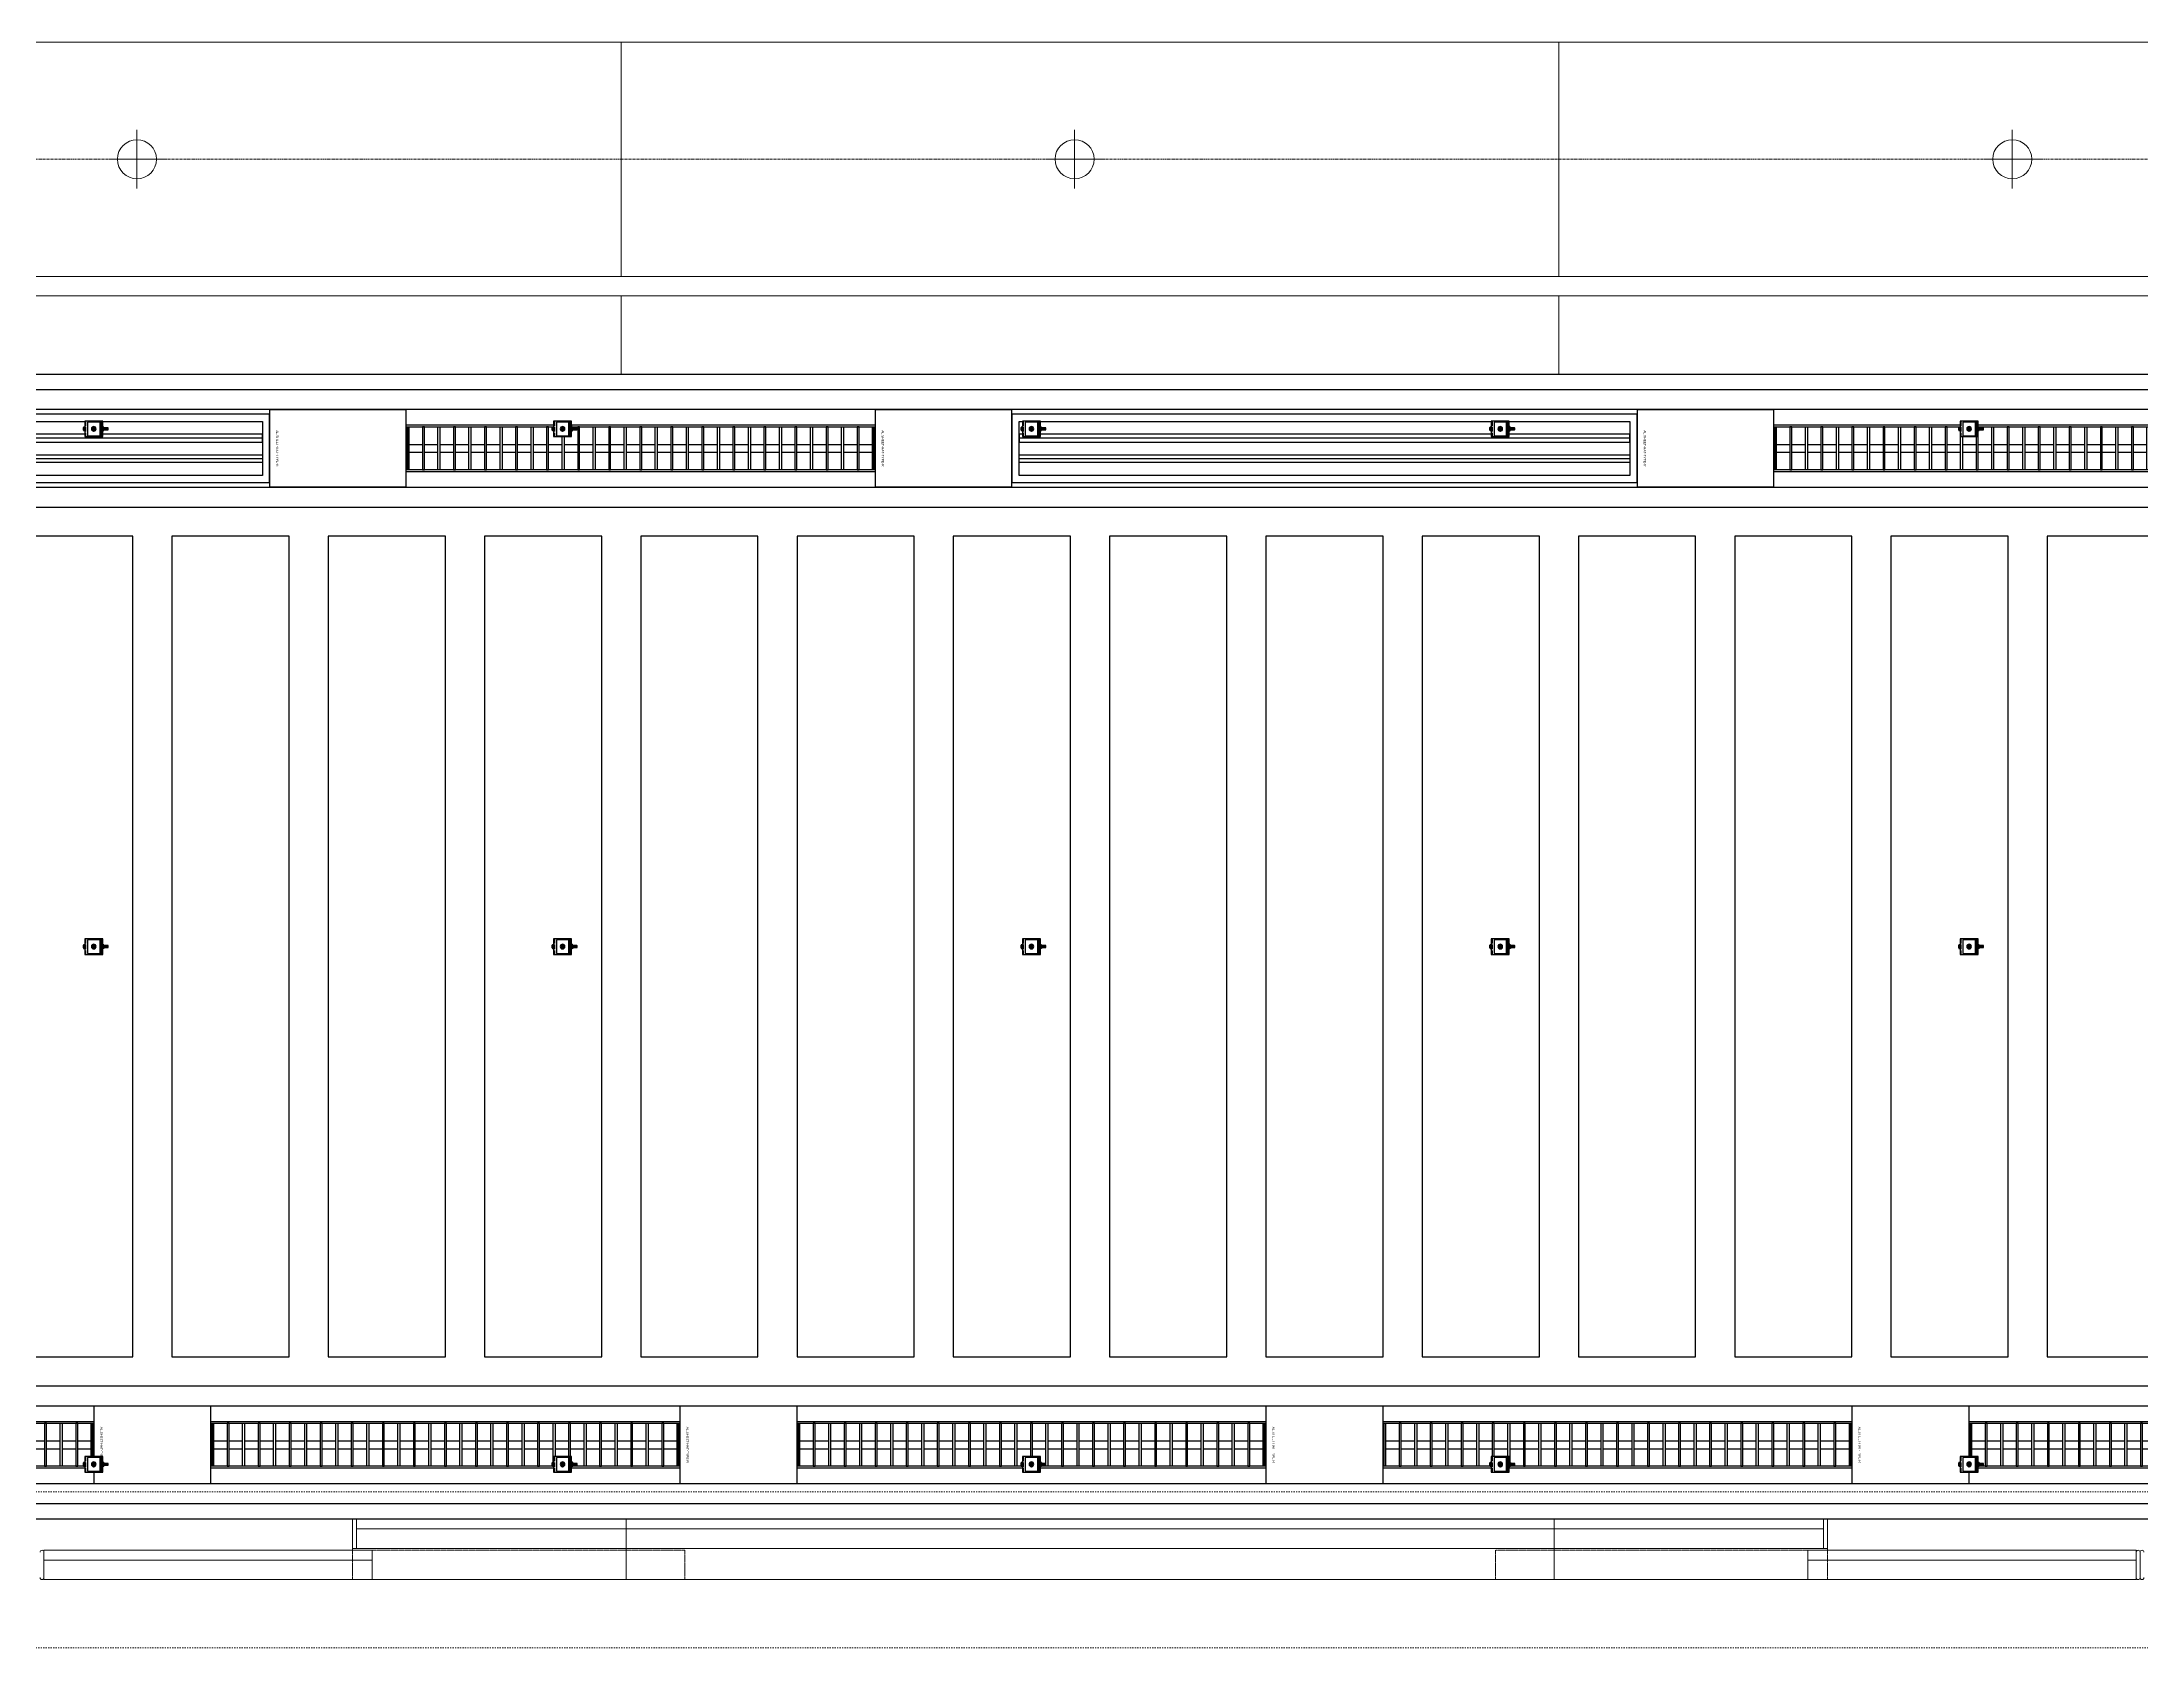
# Model space of a CAD drawing. Header units: millimetres. Extents: x -962357 to -591296, y -195428 to 59420.
# Drawn here: x -808863 to -803488, y -230 to 3880 of the extents above; entities that cross this region are included whole.
import ezdxf
from ezdxf.enums import TextEntityAlignment as Align

# ---------------------------------------------------------------- set-up
doc = ezdxf.new("R2010")
doc.units = ezdxf.units.MM
for name, pattern in [('ACAD_ISO02W100', [15, 12, -3]), ('DASH', [6.35, 3.175, -3.175]), ('DPA_Grid _ Level 100', [10, 5.5, -1.6, 1.3, -1.6]), ('DPA_Hidden 500', [1.4, 0.8, -0.6])]:
    doc.linetypes.add(name, pattern=pattern)
for name, color, linetype in [('000 - CSD_PL_001 - ASCESSORIES', 251, 'Continuous'), ('000 - H A T C H', 8, 'Continuous'), ('000 - WIPEOUT', 250, 'Continuous'), ('001 - ASCESSORIES', 251, 'Continuous'), ('008 - LIGHTING', 1, 'Continuous'), ('A04_TUBE SERIES', 2, 'Continuous'), ('A11_ALU.SOLID SHEET', 2, 'Continuous')]:
    doc.layers.add(name, color=color, linetype=linetype)
for name, color, linetype, lineweight in [('A-DETL-GENF', 2, 'Continuous', 9), ('A-GENM', 1, 'Continuous', 9), ('A-GENM-HDLN', 2, 'DPA_Hidden 500', 9), ('A-GLAZ-CURT', 2, 'Continuous', 9), ('E-LITE-EQPM', 2, 'Continuous', 9), ('Q-SPCQ', 2, 'Continuous', 9), ('Q-SPCQ-HDLN', 2, 'DASH', 9), ('S-GRID', 251, 'Continuous', 9)]:
    doc.layers.add(name, color=color, linetype=linetype, lineweight=lineweight)
doc.layers.get('000 - CSD_PL_001 - ASCESSORIES').off()

# ---------------------------------------------------------------- blocks, each defined once
blk = doc.blocks.new('System Panel - DPA-AR_Metal Ceiling Rectangular Panel-13139259-4180-01 LOWER PLATFORM LEVEL - REFLECTED CEILING PLAN')
at = {"layer": 'A-GLAZ-CURT'}
for p, q in [((-741107.4, 4129), (-743507.4, 4129)), ((-743507.4, 4129), (-743507.4, 3929)), ((-743507.4, 3929), (-743507.4, 4129)), ((-743507.4, 4129), (-741107.4, 4129)), ((-741107.4, 3929), (-741107.4, 4129)), ((-741107.4, 4129), (-741107.4, 3929)), ((-743507.4, 3929), (-741107.4, 3929)), ((-741107.4, 3929), (-743507.4, 3929))]:
    blk.add_line(p, q, dxfattribs=at)
blk = doc.blocks.new('System Panel - DPA-AR_Metal Ceiling Rectangular Panel-V28-4180-01 LOWER PLATFORM LEVEL - REFLECTED CEILING PLAN')
at = {"layer": 'A-GLAZ-CURT'}
for p, q in [((-825657.4, 3229), (-827782.3, 3229)), ((-827782.3, 3229), (-827782.3, 3029)), ((-827782.3, 3029), (-827782.3, 3229)), ((-827782.3, 3229), (-825657.4, 3229)), ((-827782.3, 3029), (-825657.3, 3029)), ((-825657.3, 3029), (-827782.3, 3029))]:
    blk.add_line(p, q, dxfattribs=at)
blk = doc.blocks.new('System Panel - DPA-AR_Metal Ceiling Rectangular Panel-13139299-4180-01 LOWER PLATFORM LEVEL - REFLECTED CEILING PLAN')
at = {"layer": 'A-GLAZ-CURT'}
for p, q in [((-818782.4, 3879), (-821182.4, 3879)), ((-821182.4, 3879), (-821182.4, 3279)), ((-821182.4, 3279), (-821182.4, 3879)), ((-821182.4, 3879), (-818782.4, 3879)), ((-818782.4, 3279), (-818782.4, 3879)), ((-818782.4, 3879), (-818782.4, 3279)), ((-821182.4, 3279), (-818782.4, 3279)), ((-818782.4, 3279), (-821182.4, 3279))]:
    blk.add_line(p, q, dxfattribs=at)
blk = doc.blocks.new('System Panel - DPA-AR_Metal Ceiling Rectangular Panel-V29-4180-01 LOWER PLATFORM LEVEL - REFLECTED CEILING PLAN')
at = {"layer": 'A-GLAZ-CURT'}
for p, q in [((-825657.4, 3879), (-827782.3, 3879)), ((-827782.3, 3879), (-827782.3, 3279)), ((-827782.3, 3279), (-827782.3, 3879)), ((-827782.3, 3879), (-825657.4, 3879)), ((-827782.3, 3279), (-825657.4, 3279)), ((-825657.4, 3279), (-827782.3, 3279))]:
    blk.add_line(p, q, dxfattribs=at)
blk = doc.blocks.new('*U403')
at = {"layer": 'A-GLAZ-CURT'}
for name, p in [('System Panel - DPA-AR_Metal Ceiling Rectangular Panel-13139299-4180-01 LOWER PLATFORM LEVEL - REFLECTED CEILING PLAN', (756082.4, -3579)), ('System Panel - DPA-AR_Metal Ceiling Rectangular Panel-13139299-4180-01 LOWER PLATFORM LEVEL - REFLECTED CEILING PLAN', (758482.4, -3579)), ('System Panel - DPA-AR_Metal Ceiling Rectangular Panel-V29-4180-01 LOWER PLATFORM LEVEL - REFLECTED CEILING PLAN', (767482.4, -3579)), ('System Panel - DPA-AR_Metal Ceiling Rectangular Panel-13139259-4180-01 LOWER PLATFORM LEVEL - REFLECTED CEILING PLAN', (678407.4, -4479)), ('System Panel - DPA-AR_Metal Ceiling Rectangular Panel-13139259-4180-01 LOWER PLATFORM LEVEL - REFLECTED CEILING PLAN', (680807.4, -4479)), ('System Panel - DPA-AR_Metal Ceiling Rectangular Panel-V28-4180-01 LOWER PLATFORM LEVEL - REFLECTED CEILING PLAN', (767482.4, -3579))]:
    blk.add_blockref(name, p, dxfattribs=at)
blk = doc.blocks.new('*U374')
at = {"layer": '001 - ASCESSORIES', "color": 0, "linetype": 'ByBlock'}
blk.add_lwpolyline([(800, 87.5), (-800, 87.5), (-800, -87.5), (800, -87.5)], close=True, dxfattribs=at)
at = {"layer": '001 - ASCESSORIES', "linetype": 'ByBlock'}
for points in [[(-781.5, 69), (781.5, 69), (781.5, -69), (-781.5, -69)], [(781.5, 36.3), (-781.5, 36.3), (-781.5, 16.3), (781.5, 16.3)], [(-781.5, -16.3), (781.5, -16.3), (781.5, -36.3), (-781.5, -36.3)]]:
    blk.add_lwpolyline(points, close=True, dxfattribs=at)
for points in [[(781.5, 26.3), (-781.5, 26.3)], [(-781.5, -26.3), (781.5, -26.3)]]:
    blk.add_lwpolyline(points, dxfattribs=at)
blk = doc.blocks.new('*U634')
at = {"color": 1}
blk.add_wipeout([(600, -60), (-600, -60), (-600, 60), (600, 60)], dxfattribs=at).dxf.layer = '000 - WIPEOUT'
at = {"layer": '001 - ASCESSORIES', "color": 0}
blk.add_lwpolyline([(600, -60), (-600, -60), (-600, 60), (600, 60)], close=True, dxfattribs=at)
at = {"layer": '001 - ASCESSORIES'}
for points in [[(-593.5, -55), (-598.5, -55), (-598.5, 55), (-593.5, 55)], [(595, -55), (-595, -55), (-595, 55), (595, 55)], [(-558.8, -55), (-553.8, -55), (-553.8, 55), (-558.8, 55)], [(-514, -55), (-519, -55), (-519, 55), (-514, 55)], [(-479.3, -55), (-474.3, -55), (-474.3, 55), (-479.3, 55)], [(-434.6, -55), (-439.6, -55), (-439.6, 55), (-434.6, 55)], [(-399.8, -55), (-394.8, -55), (-394.8, 55), (-399.8, 55)], [(-355.1, -55), (-360.1, -55), (-360.1, 55), (-355.1, 55)], [(-320.4, -55), (-315.4, -55), (-315.4, 55), (-320.4, 55)], [(-275.6, -55), (-280.6, -55), (-280.6, 55), (-275.6, 55)], [(-240.9, -55), (-235.9, -55), (-235.9, 55), (-240.9, 55)], [(-196.2, -55), (-201.2, -55), (-201.2, 55), (-196.2, 55)], [(-161.4, -55), (-156.4, -55), (-156.4, 55), (-161.4, 55)], [(-116.7, -55), (-121.7, -55), (-121.7, 55), (-116.7, 55)], [(-82, -55), (-77, -55), (-77, 55), (-82, 55)], [(-37.2, -55), (-42.2, -55), (-42.2, 55), (-37.2, 55)], [(-2.5, -55), (2.5, -55), (2.5, 55), (-2.5, 55)], [(42.2, -55), (37.2, -55), (37.2, 55), (42.2, 55)], [(77, -55), (82, -55), (82, 55), (77, 55)], [(121.7, -55), (116.7, -55), (116.7, 55), (121.7, 55)], [(156.4, -55), (161.4, -55), (161.4, 55), (156.4, 55)], [(201.2, -55), (196.2, -55), (196.2, 55), (201.2, 55)], [(235.9, -55), (240.9, -55), (240.9, 55), (235.9, 55)], [(280.6, -55), (275.6, -55), (275.6, 55), (280.6, 55)], [(315.4, -55), (320.4, -55), (320.4, 55), (315.4, 55)], [(360.1, -55), (355.1, -55), (355.1, 55), (360.1, 55)], [(394.8, -55), (399.8, -55), (399.8, 55), (394.8, 55)], [(439.6, -55), (434.6, -55), (434.6, 55), (439.6, 55)], [(474.3, -55), (479.3, -55), (479.3, 55), (474.3, 55)], [(519, -55), (514, -55), (514, 55), (519, 55)], [(553.8, -55), (558.8, -55), (558.8, 55), (553.8, 55)], [(598.5, -55), (593.5, -55), (593.5, 55), (598.5, 55)]]:
    blk.add_lwpolyline(points, close=True, dxfattribs=at)
for points in [[(-593.5, 10), (-558.8, 10)], [(-553.8, 10), (-519, 10)], [(-514, 10), (-479.3, 10)], [(-474.3, 10), (-439.6, 10)], [(-434.6, 10), (-399.8, 10)], [(-394.8, 10), (-360.1, 10)], [(-355.1, 10), (-320.4, 10)], [(-315.4, 10), (-280.6, 10)], [(-275.6, 10), (-240.9, 10)], [(-235.9, 10), (-201.2, 10)], [(-196.2, 10), (-161.4, 10)], [(-156.4, 10), (-121.7, 10)], [(-116.7, 10), (-82, 10)], [(-77, 10), (-42.2, 10)], [(-37.2, 10), (-2.5, 10)], [(2.5, 10), (37.2, 10)], [(42.2, 10), (77, 10)], [(82, 10), (116.7, 10)], [(121.7, 10), (156.4, 10)], [(161.4, 10), (196.2, 10)], [(201.2, 10), (235.9, 10)], [(240.9, 10), (275.6, 10)], [(280.6, 10), (315.4, 10)], [(320.4, 10), (355.1, 10)], [(360.1, 10), (394.8, 10)], [(399.8, 10), (434.6, 10)], [(439.6, 10), (474.3, 10)], [(479.3, 10), (514, 10)], [(519, 10), (553.8, 10)], [(558.8, 10), (593.5, 10)], [(-593.5, -10), (-558.8, -10)], [(-553.8, -10), (-519, -10)], [(-514, -10), (-479.3, -10)], [(-474.3, -10), (-439.6, -10)], [(-434.6, -10), (-399.8, -10)], [(-394.8, -10), (-360.1, -10)], [(-355.1, -10), (-320.4, -10)], [(-315.4, -10), (-280.6, -10)], [(-275.6, -10), (-240.9, -10)], [(-235.9, -10), (-201.2, -10)], [(-196.2, -10), (-161.4, -10)], [(-156.4, -10), (-121.7, -10)], [(-116.7, -10), (-82, -10)], [(-77, -10), (-42.2, -10)], [(-37.2, -10), (-2.5, -10)], [(2.5, -10), (37.2, -10)], [(42.2, -10), (77, -10)], [(82, -10), (116.7, -10)], [(121.7, -10), (156.4, -10)], [(161.4, -10), (196.2, -10)], [(201.2, -10), (235.9, -10)], [(240.9, -10), (275.6, -10)], [(280.6, -10), (315.4, -10)], [(320.4, -10), (355.1, -10)], [(360.1, -10), (394.8, -10)], [(399.8, -10), (434.6, -10)], [(439.6, -10), (474.3, -10)], [(479.3, -10), (514, -10)], [(519, -10), (553.8, -10)], [(558.8, -10), (593.5, -10)]]:
    blk.add_lwpolyline(points, dxfattribs=at)
blk = doc.blocks.new('*U499')
at = {"layer": 'A11_ALU.SOLID SHEET', "color": 0}
blk.add_lwpolyline([(350, -98.8), (350, 98.8), (0, 98.8), (0, -98.8)], close=True, dxfattribs=at)
at = {"layer": 'Defpoints', "color": 250}
blk.add_point((0, 0), dxfattribs=at)
blk.add_text('AL.SHEET-HAT-TYPE-R', height=6, rotation=270, dxfattribs=at).set_placement((15, 0), align=Align.BOTTOM_CENTER)
blk = doc.blocks.new('*U627')
blk.add_attdef('EXTR.OVL-LENGTH_', (-25, -59.1), '', height=5)
blk.add_wipeout([(-25, 0), (25, 0), (25, 67400), (-25, 67400)]).dxf.layer = '000 - WIPEOUT'
at = {"layer": 'A04_TUBE SERIES', "color": 0}
blk.add_lwpolyline([(-25, 0), (25, 0), (25, 67400), (-25, 67400)], close=True, dxfattribs=at)
blk = doc.blocks.new('*U628')
blk.add_attdef('EXTR.OVL-LENGTH_', (-25, -59.1), '', height=5)
blk.add_wipeout([(-25, 0), (25, 0), (25, 67400), (-25, 67400)]).dxf.layer = '000 - WIPEOUT'
at = {"layer": 'A04_TUBE SERIES', "color": 0}
blk.add_lwpolyline([(-25, 0), (25, 0), (25, 67400), (-25, 67400)], close=True, dxfattribs=at)
blk = doc.blocks.new('*U500')
at = {"layer": 'A11_ALU.SOLID SHEET', "color": 0}
blk.add_lwpolyline([(300, -98.8), (300, 98.8), (0, 98.8), (0, -98.8)], close=True, dxfattribs=at)
at = {"layer": 'Defpoints', "color": 250}
blk.add_point((0, 0), dxfattribs=at)
blk.add_text('AL.SHEET-HAT-TYPE-R', height=6, rotation=270, dxfattribs=at).set_placement((15, 0), align=Align.BOTTOM_CENTER)
blk = doc.blocks.new('*U632')
blk.add_attdef('EXTR.OVL-LENGTH_', (-25, -59.1), '', height=5)
blk.add_wipeout([(-25, 0), (25, 0), (25, 67400), (-25, 67400)]).dxf.layer = '000 - WIPEOUT'
at = {"layer": 'A04_TUBE SERIES', "color": 0}
blk.add_lwpolyline([(-25, 0), (25, 0), (25, 67400), (-25, 67400)], close=True, dxfattribs=at)
blk = doc.blocks.new('*U633')
blk.add_attdef('EXTR.OVL-LENGTH_', (-25, -59.1), '', height=5)
blk.add_wipeout([(-25, 0), (25, 0), (25, 67400), (-25, 67400)]).dxf.layer = '000 - WIPEOUT'
at = {"layer": 'A04_TUBE SERIES', "color": 0}
blk.add_lwpolyline([(-25, 0), (25, 0), (25, 67400), (-25, 67400)], close=True, dxfattribs=at)
blk = doc.blocks.new('*U614')
at = {"color": 3}
for points in [[(-1050, -9250), (1050, -9250), (1050, -9550), (-1050, -9550)], [(-1050, -9650), (1050, -9650), (1050, -9950), (-1050, -9950)], [(-1050, -10050), (1050, -10050), (1050, -10350), (-1050, -10350)], [(-1050, -10450), (1050, -10450), (1050, -10750), (-1050, -10750)], [(-1050, -10850), (1050, -10850), (1050, -11150), (-1050, -11150)], [(-1050, -11250), (1050, -11250), (1050, -11550), (-1050, -11550)], [(-1050, -11650), (1050, -11650), (1050, -11950), (-1050, -11950)], [(-1050, -12050), (1050, -12050), (1050, -12350), (-1050, -12350)], [(-1050, -12450), (1050, -12450), (1050, -12750), (-1050, -12750)], [(-1050, -12850), (1050, -12850), (1050, -13150), (-1050, -13150)], [(-1050, -13250), (1050, -13250), (1050, -13550), (-1050, -13550)], [(-1050, -13650), (1050, -13650), (1050, -13950), (-1050, -13950)], [(-1050, -14050), (1050, -14050), (1050, -14350), (-1050, -14350)], [(-1050, -14450), (1050, -14450), (1050, -14750), (-1050, -14750)]]:
    blk.add_wipeout(points, dxfattribs=at).dxf.layer = '000 - WIPEOUT'
at = {"layer": 'A11_ALU.SOLID SHEET', "color": 0, "linetype": 'ByBlock'}
for points in [[(-1050, -9550), (1050, -9550), (1050, -9250), (-1050, -9250)], [(-1050, -9950), (1050, -9950), (1050, -9650), (-1050, -9650)], [(-1050, -10350), (1050, -10350), (1050, -10050), (-1050, -10050)], [(-1050, -10750), (1050, -10750), (1050, -10450), (-1050, -10450)], [(-1050, -11150), (1050, -11150), (1050, -10850), (-1050, -10850)], [(-1050, -11550), (1050, -11550), (1050, -11250), (-1050, -11250)], [(-1050, -11950), (1050, -11950), (1050, -11650), (-1050, -11650)], [(-1050, -12350), (1050, -12350), (1050, -12050), (-1050, -12050)], [(-1050, -12750), (1050, -12750), (1050, -12450), (-1050, -12450)], [(-1050, -13150), (1050, -13150), (1050, -12850), (-1050, -12850)], [(-1050, -13550), (1050, -13550), (1050, -13250), (-1050, -13250)], [(-1050, -13950), (1050, -13950), (1050, -13650), (-1050, -13650)], [(-1050, -14350), (1050, -14350), (1050, -14050), (-1050, -14050)], [(-1050, -14750), (1050, -14750), (1050, -14450), (-1050, -14450)]]:
    blk.add_lwpolyline(points, close=True, dxfattribs=at)
blk = doc.blocks.new('*U5836')
blk.add_lwpolyline([(-107450, -550), (27650, -550), (27650, -3480), (-107450, -3480)], close=True)
at = {"layer": '008 - LIGHTING'}
for p in [(-64400, -740), (-64400, -740), (-64400, -740), (-60900, -740), (-60900, -740), (-60900, -740)]:
    blk.add_blockref('*U374', p, dxfattribs=at)
at = {"layer": 'A11_ALU.SOLID SHEET', "color": 1}
for name, p in [('*U499', (-63600, -740)), ('*U499', (-62050, -740)), ('*U499', (-60100, -740)), ('*U500', (-64050, -3290)), ('*U500', (-62550, -3290)), ('*U500', (-61050, -3290)), ('*U500', (-59550, -3290))]:
    blk.add_blockref(name, p, dxfattribs=at)
at = {"layer": '008 - LIGHTING'}
for p in [(-62650, -740), (-59150, -740), (-64650, -3290), (-63150, -3290), (-61650, -3290), (-60150, -3290), (-58650, -3290)]:
    blk.add_blockref('*U634', p, dxfattribs=at)
at = {"layer": 'A04_TUBE SERIES', "linetype": 'ByBlock', "rotation": 270}
for name, p in [('*U628', (-107350, -615)), ('*U627', (-107350, -865)), ('*U632', (-107350, -3165)), ('*U633', (-107350, -3415))]:
    blk.add_blockref(name, p, dxfattribs=at)
at = {"layer": 'A11_ALU.SOLID SHEET', "linetype": 'ByBlock', "rotation": 90}
blk.add_blockref('*U614', (-73500, -2015), dxfattribs=at)
at = {"layer": '008 - LIGHTING'}
for p in [(-62650, -740), (-59150, -740), (-64650, -3290), (-63150, -3290), (-61650, -3290), (-60150, -3290), (-58650, -3290)]:
    blk.add_blockref('*U634', p, dxfattribs=at)
for p in [(-62650, -740), (-59150, -740), (-64650, -3290), (-63150, -3290), (-61650, -3290), (-60150, -3290), (-58650, -3290)]:
    blk.add_blockref('*U634', p, dxfattribs=at)
blk = doc.blocks.new('DPA_Speciality_PlatformScreenDoor - Length_135300-12767973-4180-01 LOWER PLATFORM LEVEL - REFLECTED CEILING PLAN')
at = {"layer": 'A-GENM'}
for p, q in [((86857.5, -250), (86767.5, -250)), ((86767.5, -250), (86857.5, -250)), ((86962.5, -250), (86772.4, -250)), ((86772.4, -250), (86962.5, -250)), ((86867.5, -250), (86957.5, -250)), ((86957.5, -250), (86867.5, -250)), ((91337.5, -250), (91527.6, -250)), ((91527.6, -250), (91337.5, -250)), ((91432.5, -250), (91342.5, -250)), ((91342.5, -250), (91432.5, -250)), ((91442.5, -250), (91532.5, -250)), ((91532.5, -250), (91442.5, -250)), ((87515.3, -330), (87639.1, -330)), ((87525.9, -330), (87579, -330)), ((87575.4, -330), (87628.5, -330)), ((89115.3, -330), (89239.1, -330)), ((89125.9, -330), (89179, -330)), ((89175.4, -330), (89228.5, -330))]:
    blk.add_line(p, q, dxfattribs=at)
at = {"layer": 'A-GENM-HDLN'}
for p, q in [((87262.5, -175), (87262.5, -250)), ((87262.5, -175), (88112.5, -175)), ((88112.5, -250), (88112.5, -175)), ((90187.5, -250), (90187.5, -175)), ((91037.5, -175), (90187.5, -175)), ((91037.5, -175), (91037.5, -250)), ((87262.5, -250), (88112.5, -250)), ((91037.5, -250), (90187.5, -250))]:
    blk.add_line(p, q, dxfattribs=at)
at = {"layer": 'Q-SPCQ'}
for p, q in [((86462.5, -245), (86462.5, -180)), ((86462.5, -180), (86462.5, -245)), ((86462.5, -180), (86462.5, -245)), ((86462.5, -245), (86462.5, -180)), ((87312.5, -175), (86472.5, -175)), ((86472.5, -175), (87312.5, -175)), ((86472.5, -175), (86472.5, -225)), ((86472.5, -175), (86472.5, -225)), ((86472.5, -245), (86472.5, -180)), ((86472.5, -180), (86472.5, -245)), ((86502.5, -175), (87282.5, -175)), ((87282.5, -175), (86502.5, -175)), ((87282.5, -175), (86502.5, -175)), ((86502.5, -175), (87282.5, -175)), ((87262.5, -175), (87962.5, -175)), ((87312.5, -225), (87312.5, -175)), ((87312.5, -175), (87312.5, -225)), ((87962.5, -175), (87962.5, -330)), ((87962.5, -175), (90337.5, -175)), ((87962.5, -330), (87962.5, -175)), ((87962.5, -200), (87962.5, -187.5)), ((87962.5, -187.5), (87962.5, -200)), ((87962.5, -305), (87962.5, -200)), ((87962.5, -200), (87962.5, -305)), ((90337.5, -175), (90337.5, -330)), ((90337.5, -175), (91037.5, -175)), ((90337.5, -330), (90337.5, -175)), ((90337.5, -200), (90337.5, -187.5)), ((90337.5, -187.5), (90337.5, -200)), ((90337.5, -305), (90337.5, -200)), ((90337.5, -200), (90337.5, -305)), ((90987.5, -175), (91827.5, -175)), ((91827.5, -175), (90987.5, -175)), ((90987.5, -175), (90987.5, -225)), ((90987.5, -225), (90987.5, -175)), ((91797.5, -175), (91017.5, -175)), ((91017.5, -175), (91797.5, -175)), ((91017.5, -175), (91797.5, -175)), ((91797.5, -175), (91017.5, -175)), ((91827.5, -225), (91827.5, -175)), ((91827.5, -225), (91827.5, -175)), ((91827.5, -180), (91827.5, -245)), ((91827.5, -245), (91827.5, -180)), ((86472.5, -225), (87312.5, -225)), ((87312.5, -225), (86472.5, -225)), ((86472.5, -250), (86472.5, -225)), ((86472.5, -225), (86472.5, -250)), ((87312.5, -225), (86472.5, -225)), ((86472.5, -225), (86472.5, -250)), ((86472.5, -250), (86472.5, -225)), ((86472.5, -225), (87312.5, -225)), ((87312.5, -225), (86472.5, -225)), ((86472.5, -225), (87312.5, -225)), ((86472.5, -250), (87312.5, -250)), ((87312.5, -250), (86472.5, -250)), ((86472.5, -250), (87312.5, -250)), ((87312.5, -250), (86472.5, -250)), ((87282.5, -225), (86502.5, -225)), ((86502.5, -225), (87282.5, -225)), ((86502.5, -225), (87282.5, -225)), ((87282.5, -225), (86502.5, -225)), ((87262.5, -225), (86522.5, -225)), ((86522.5, -225), (87262.5, -225)), ((87262.5, -225), (86522.5, -225)), ((86522.5, -225), (87262.5, -225)), ((87262.5, -250), (86522.5, -250)), ((86522.5, -250), (87262.5, -250)), ((87262.5, -250), (86522.5, -250)), ((86522.5, -250), (87262.5, -250)), ((87262.5, -305), (87262.5, -250)), ((87262.5, -250), (87262.5, -330)), ((87272.5, -255), (87262.5, -255)), ((87262.5, -255), (87262.5, -330)), ((87262.5, -330), (87262.5, -255)), ((87262.5, -255), (87272.5, -255)), ((87272.5, -330), (87272.5, -255)), ((87272.5, -255), (87272.5, -330)), ((87962.5, -255), (87272.5, -255)), ((87272.5, -255), (87962.5, -255)), ((87272.5, -255), (87272.5, -305)), ((87272.5, -255), (87272.5, -305)), ((87312.5, -225), (87312.5, -250)), ((87312.5, -225), (87312.5, -250)), ((87312.5, -250), (87312.5, -225)), ((87312.5, -225), (87312.5, -250)), ((87322.5, -255), (87902.5, -255)), ((87902.5, -255), (87322.5, -255)), ((87912.5, -255), (87322.5, -255)), ((87322.5, -255), (87912.5, -255)), ((90337.5, -255), (87962.5, -255)), ((87962.5, -255), (90337.5, -255)), ((87962.5, -255), (87962.5, -305)), ((87962.5, -255), (87962.5, -305)), ((87962.5, -305), (87962.5, -255)), ((87962.5, -255), (87962.5, -305)), ((90287.5, -255), (88012.5, -255)), ((88012.5, -255), (90287.5, -255)), ((88022.5, -255), (90277.5, -255)), ((90277.5, -255), (88022.5, -255)), ((90337.5, -255), (91027.5, -255)), ((91027.5, -255), (90337.5, -255)), ((90337.5, -255), (90337.5, -305)), ((90337.5, -305), (90337.5, -255)), ((90337.5, -305), (90337.5, -255)), ((90337.5, -255), (90337.5, -305)), ((90387.5, -255), (90977.5, -255)), ((90977.5, -255), (90387.5, -255)), ((90977.5, -255), (90397.5, -255)), ((90397.5, -255), (90977.5, -255)), ((91827.5, -225), (90987.5, -225)), ((90987.5, -225), (91827.5, -225)), ((90987.5, -250), (90987.5, -225)), ((90987.5, -250), (90987.5, -225)), ((91827.5, -225), (90987.5, -225)), ((90987.5, -225), (90987.5, -250)), ((90987.5, -250), (90987.5, -225)), ((90987.5, -225), (91827.5, -225)), ((90987.5, -225), (91827.5, -225)), ((91827.5, -225), (90987.5, -225)), ((91827.5, -250), (90987.5, -250)), ((90987.5, -250), (91827.5, -250)), ((90987.5, -250), (91827.5, -250)), ((91827.5, -250), (90987.5, -250)), ((91017.5, -225), (91797.5, -225)), ((91797.5, -225), (91017.5, -225)), ((91797.5, -225), (91017.5, -225)), ((91017.5, -225), (91797.5, -225)), ((91027.5, -255), (91027.5, -330)), ((91037.5, -255), (91027.5, -255)), ((91027.5, -255), (91037.5, -255)), ((91027.5, -330), (91027.5, -255)), ((91027.5, -305), (91027.5, -255)), ((91027.5, -305), (91027.5, -255)), ((91037.5, -225), (91777.5, -225)), ((91777.5, -225), (91037.5, -225)), ((91037.5, -225), (91777.5, -225)), ((91777.5, -225), (91037.5, -225)), ((91037.5, -250), (91777.5, -250)), ((91777.5, -250), (91037.5, -250)), ((91037.5, -250), (91777.5, -250)), ((91777.5, -250), (91037.5, -250)), ((91037.5, -330), (91037.5, -250)), ((91037.5, -250), (91037.5, -305)), ((91037.5, -330), (91037.5, -255)), ((91037.5, -255), (91037.5, -330)), ((91827.5, -225), (91827.5, -250)), ((91827.5, -250), (91827.5, -225)), ((91827.5, -250), (91827.5, -225)), ((91827.5, -225), (91827.5, -250)), ((87262.5, -317.5), (87262.5, -305)), ((87962.5, -305), (87272.5, -305)), ((87272.5, -305), (87952.5, -305)), ((87272.5, -305), (87272.5, -330)), ((87272.5, -305), (87272.5, -330)), ((87272.5, -305), (87952.5, -305)), ((87952.5, -305), (87272.5, -305)), ((87272.5, -330), (87272.5, -305)), ((87272.5, -305), (87272.5, -330)), ((87962.5, -305), (87272.5, -305)), ((87272.5, -305), (87962.5, -305)), ((87902.5, -305), (87322.5, -305)), ((87322.5, -305), (87902.5, -305)), ((87902.5, -305), (87322.5, -305)), ((87322.5, -305), (87902.5, -305)), ((87912.5, -305), (87322.5, -305)), ((87322.5, -305), (87912.5, -305)), ((87322.5, -305), (87902.5, -305)), ((87902.5, -305), (87322.5, -305)), ((87952.5, -305), (87962.5, -305)), ((87962.5, -317.5), (87962.5, -305)), ((90337.5, -305), (87962.5, -305)), ((87962.5, -305), (87972.5, -305)), ((87962.5, -330), (87962.5, -305)), ((87962.5, -305), (87962.5, -330)), ((90337.5, -305), (87962.5, -305)), ((87962.5, -305), (90337.5, -305)), ((87962.5, -305), (87962.5, -317.5)), ((87962.5, -330), (87962.5, -305)), ((87962.5, -305), (87962.5, -330)), ((87972.5, -305), (90327.5, -305)), ((87972.5, -305), (90327.5, -305)), ((90327.5, -305), (87972.5, -305)), ((90287.5, -305), (88012.5, -305)), ((88012.5, -305), (90287.5, -305)), ((90277.5, -305), (88022.5, -305)), ((88022.5, -305), (90277.5, -305)), ((90277.5, -305), (88022.5, -305)), ((88022.5, -305), (90277.5, -305)), ((88022.5, -305), (90277.5, -305)), ((90277.5, -305), (88022.5, -305)), ((90327.5, -305), (90337.5, -305)), ((90337.5, -317.5), (90337.5, -305)), ((90337.5, -305), (90347.5, -305)), ((91027.5, -305), (90337.5, -305)), ((90337.5, -305), (90337.5, -330)), ((90337.5, -330), (90337.5, -305)), ((90337.5, -305), (91027.5, -305)), ((91027.5, -305), (90337.5, -305)), ((90337.5, -305), (90337.5, -317.5)), ((90337.5, -330), (90337.5, -305)), ((90337.5, -305), (90337.5, -330)), ((90347.5, -305), (91027.5, -305)), ((91027.5, -305), (90347.5, -305)), ((90347.5, -305), (91027.5, -305)), ((90387.5, -305), (90977.5, -305)), ((90977.5, -305), (90387.5, -305)), ((90397.5, -305), (90977.5, -305)), ((90977.5, -305), (90397.5, -305)), ((90397.5, -305), (90977.5, -305)), ((90977.5, -305), (90397.5, -305)), ((90977.5, -305), (90397.5, -305)), ((90397.5, -305), (90977.5, -305)), ((91027.5, -330), (91027.5, -305)), ((91027.5, -330), (91027.5, -305)), ((91027.5, -305), (91027.5, -330)), ((91027.5, -330), (91027.5, -305)), ((91037.5, -305), (91037.5, -317.5)), ((87262.5, -330), (87962.5, -330)), ((87262.5, -330), (87272.5, -330)), ((87272.5, -330), (87262.5, -330)), ((87952.5, -330), (87272.5, -330)), ((87272.5, -330), (87962.5, -330)), ((87272.5, -330), (87952.5, -330)), ((87952.5, -330), (87272.5, -330)), ((87902.5, -330), (87322.5, -330)), ((87322.5, -330), (87902.5, -330)), ((87902.5, -330), (87322.5, -330)), ((87322.5, -330), (87902.5, -330)), ((87962.5, -330), (87952.5, -330)), ((87962.5, -330), (90337.5, -330)), ((87972.5, -330), (87962.5, -330)), ((87962.5, -330), (90337.5, -330)), ((90327.5, -330), (87972.5, -330)), ((87972.5, -330), (90327.5, -330)), ((90327.5, -330), (87972.5, -330)), ((90277.5, -330), (88022.5, -330)), ((88022.5, -330), (90277.5, -330)), ((90277.5, -330), (88022.5, -330)), ((88022.5, -330), (90277.5, -330)), ((90337.5, -330), (90327.5, -330)), ((90337.5, -330), (91037.5, -330)), ((90337.5, -330), (91027.5, -330)), ((90347.5, -330), (90337.5, -330)), ((91027.5, -330), (90347.5, -330)), ((91027.5, -330), (90347.5, -330)), ((90347.5, -330), (91027.5, -330)), ((90397.5, -330), (90977.5, -330)), ((90977.5, -330), (90397.5, -330)), ((90397.5, -330), (90977.5, -330)), ((90977.5, -330), (90397.5, -330)), ((91027.5, -330), (91037.5, -330)), ((91037.5, -330), (91027.5, -330))]:
    blk.add_line(p, q, dxfattribs=at)
for centre, start, end in [((86457.5, -180), 360, 180), ((86457.5, -180), 0, 180), ((86467.5, -180), 0, 180), ((86467.5, -180), 0, 180), ((91832.5, -180), 360, 180), ((91832.5, -180), 0, 180), ((86457.5, -245), 180, 360), ((86457.5, -245), 180, 0), ((86467.5, -245), 180, 360), ((86467.5, -245), 180, 360), ((91832.5, -245), 180, 360), ((91832.5, -245), 180, 0)]:
    blk.add_arc(centre, 5, start, end, dxfattribs=at)
at = {"layer": 'Q-SPCQ-HDLN'}
for p, q in [((135200, 0), (-100, 0)), ((135200, -330), (-100, -330)), ((135200, -400), (-100, -400))]:
    blk.add_line(p, q, dxfattribs=at)
blk = doc.blocks.new('LGF_DL_SAA_LowPower_DL1a - LGF_DL_SAA_LowPower_DL1a-8832329-4180-01 LOWER PLATFORM LEVEL - REFLECTED CEILING PLAN')
at = {"layer": 'A-DETL-GENF'}
for p, q in [((0, 75), (0, -75)), ((72.5, 0), (-72.5, 0))]:
    blk.add_line(p, q, dxfattribs=at)
blk.add_circle((0, 0), 50, dxfattribs=at)
blk = doc.blocks.new('C-1-PP19-AR-4180-01-B_20250908-040939_EXDOWNLIGHT')
at = {"layer": 'E-LITE-EQPM', "extrusion": (0, 0, -1), "rotation": 180}
for p in [(63939.5, 0), (61539.5, 0), (59139.5, 0)]:
    blk.add_blockref('LGF_DL_SAA_LowPower_DL1a - LGF_DL_SAA_LowPower_DL1a-8832329-4180-01 LOWER PLATFORM LEVEL - REFLECTED CEILING PLAN', p, dxfattribs=at)
at = {"layer": 'Q-SPCQ', "rotation": 180}
blk.add_blockref('DPA_Speciality_PlatformScreenDoor - Length_135300-12767973-4180-01 LOWER PLATFORM LEVEL - REFLECTED CEILING PLAN', (27650, -3810), dxfattribs=at)
blk = doc.blocks.new('000 - ASSCESSORIES_FAMELINE_GALV.BRACKET_FITTING_L-PROFILE_BK-08_TOP_VIEW')
at = {"linetype": 'Continuous'}
blk.add_wipeout([(-17.5, 19), (-17.5, -16), (17.5, -16), (17.5, 19)], dxfattribs=at).dxf.layer = '000 - WIPEOUT'
at = {"layer": '001 - ASCESSORIES', "linetype": 'ByBlock'}
blk.add_lwpolyline([(-17.5, 19), (17.5, 19), (17.5, 16), (-17.5, 16)], close=True, dxfattribs=at)
at = {"layer": '001 - ASCESSORIES', "color": 0, "linetype": 'Continuous'}
blk.add_lwpolyline([(-17.5, 19), (-17.5, -16), (17.5, -16), (17.5, 19)], close=True, dxfattribs=at)
at = {"layer": '001 - ASCESSORIES'}
blk.add_circle((0, 0), 3.5, dxfattribs=at)
blk = doc.blocks.new('*U492')
at = {"layer": '001 - ASCESSORIES', "color": 0}
blk.add_blockref('000 - ASSCESSORIES_FAMELINE_GALV.BRACKET_FITTING_L-PROFILE_BK-08_TOP_VIEW', (0, 0), dxfattribs=at)
blk = doc.blocks.new('000 - DYNAMIC_VIEW_ASSCESSORIES_GALV.STUD_FULL_THREAD_1-4_TOP_VIEW')
at = {"layer": '000 - H A T C H'}
h = blk.add_hatch(color=250, dxfattribs=at)
h.dxf.hatch_style = 1
edge = h.paths.add_edge_path()
edge.add_arc((0, 0), 3.18, 0, 360)
at = {"layer": '001 - ASCESSORIES', "color": 0}
blk.add_circle((0, 0), 3.18, dxfattribs=at)
blk = doc.blocks.new('*U485')
at = {"layer": '001 - ASCESSORIES', "color": 0}
blk.add_blockref('000 - DYNAMIC_VIEW_ASSCESSORIES_GALV.STUD_FULL_THREAD_1-4_TOP_VIEW', (0, 0), dxfattribs=at)
blk = doc.blocks.new('000 - ASSCESSORIES_FAMELINE_GALV.BRACKET_FITTING_U-PROFILE_BK-07_TOP_VIEW')
at = {"linetype": 'Continuous'}
blk.add_wipeout([(20, -23), (20, 23), (-20, 23), (-20, -23)], dxfattribs=at).dxf.layer = '000 - WIPEOUT'
at = {"layer": '001 - ASCESSORIES', "linetype": 'ACAD_ISO02W100'}
for p, q in [((20, 21), (-20, 21)), ((20, -21), (-20, -21))]:
    blk.add_line(p, q, dxfattribs=at)
at = {"layer": '001 - ASCESSORIES', "color": 0, "linetype": 'Continuous'}
blk.add_lwpolyline([(20, -23), (20, 23), (-20, 23), (-20, -23)], close=True, dxfattribs=at)
at = {"layer": '001 - ASCESSORIES', "linetype": 'Continuous'}
blk.add_circle((0, 0), 3.5, dxfattribs=at)
blk = doc.blocks.new('*U489')
at = {"layer": '001 - ASCESSORIES', "color": 0, "linetype": 'ByBlock'}
blk.add_blockref('000 - ASSCESSORIES_FAMELINE_GALV.BRACKET_FITTING_U-PROFILE_BK-07_TOP_VIEW', (0, 0), dxfattribs=at)
blk = doc.blocks.new('*U281')
at = {"layer": '001 - ASCESSORIES', "color": 0}
blk.add_lwpolyline([(4.6, 0), (2.3, 4), (-2.3, 4), (-4.6, 0), (-2.3, -4), (2.3, -4)], close=True, dxfattribs=at)
at = {"layer": '001 - ASCESSORIES', "color": 8}
blk.add_circle((0, 0), 3.85, dxfattribs=at)
at = {"layer": '001 - ASCESSORIES', "color": 0}
blk.add_circle((0, 0), 2.6, dxfattribs=at)
blk = doc.blocks.new('*U639')
at = {"layer": '000 - CSD_PL_001 - ASCESSORIES', "color": 0, "rotation": 270}
blk.add_blockref('*U281', (0, 0), dxfattribs=at)
blk = doc.blocks.new('*U308')
at = {"layer": '001 - ASCESSORIES'}
blk.add_lwpolyline([(-0.3, -4.5), (-0.3, -2.5, -19.949874), (0.3, -2.5), (0.3, -4.5)], format="xyb", dxfattribs=at)
blk.add_arc((0, 0), 4.5, 273.1847, 266.8153, dxfattribs=at)
blk = doc.blocks.new('000 - ASSCESSORIES_SPRING_WASHER_M5_TOP_VIEW')
at = {"color": 6}
blk.add_blockref('*U308', (0, 0), dxfattribs=at)
blk = doc.blocks.new('*U641')
at = {"color": 6}
blk.add_blockref('000 - ASSCESSORIES_SPRING_WASHER_M5_TOP_VIEW', (0, 0), dxfattribs=at)
blk = doc.blocks.new('*U307')
at = {"layer": '001 - ASCESSORIES'}
blk.add_lwpolyline([(-0.3, -6), (-0.3, -2.5, -19.949874), (0.2, -2.5), (0.2, -6)], format="xyb", dxfattribs=at)
blk.add_arc((0, 0), 6, 273.1847, 266.8153, dxfattribs=at)
blk = doc.blocks.new('000 - ASSCESSORIES_WASHER_M5_TOP_VIEW')
at = {"color": 6}
blk.add_blockref('*U307', (0, 0), dxfattribs=at)
blk = doc.blocks.new('*U640')
at = {"color": 6}
blk.add_blockref('000 - ASSCESSORIES_WASHER_M5_TOP_VIEW', (0, 0), dxfattribs=at)
blk = doc.blocks.new('*U282')
at = {"color": 1}
for p, q in [((-3.5, 3.5), (3.5, 3.5)), ((-3.5, 0), (3.5, 0))]:
    blk.add_line(p, q, dxfattribs=at)
at = {"color": 0}
for points in [[(-2.3, 3.2, 0.249855), (-4.6, 3.2), (-4.6, 0.3, 0.249855), (-2.3, 0.3)], [(2.3, 3.2, 0.062432), (0, 3.5, 0.062432), (-2.3, 3.2), (-2.3, 0.3, 0.061701), (0, 0, 0.061701), (2.3, 0.3)], [(4.6, 3.2, 0.249855), (2.3, 3.2), (2.3, 0.3, 0.249855), (4.6, 0.3)]]:
    blk.add_lwpolyline(points, format="xyb", close=True, dxfattribs=at)
blk = doc.blocks.new('*U296')
at = {"layer": '000 - H A T C H'}
h = blk.add_hatch(dxfattribs=at)
h.set_pattern_fill('ANSI35', color=8, scale=4, angle=65)
h.set_pattern_definition([(110, (-0.5, 0), (-0.939693, -0.34202), []), (110, (-0.2012, 0.6409), (-0.939693, -0.34202), [1.25, -0.25, 0, -0.25])])
h.paths.add_polyline_path([(0, -2.5), (59.5, -2.5), (59.5, 2.5), (0, 2.5)])
at = {"color": 8}
blk.add_line((59.5, -2.5), (59.5, 2.5), dxfattribs=at)
at = {"color": 1}
blk.add_lwpolyline([(59.5, 2.5), (0, 2.5), (0, -2.5), (59.5, -2.5), (60, -2), (60, 2)], close=True, dxfattribs=at)
blk = doc.blocks.new('*U448')
at = {"layer": '000 - H A T C H'}
h = blk.add_hatch(color=250, dxfattribs=at)
h.dxf.hatch_style = 1
edge = h.paths.add_edge_path()
edge.add_line((-0.3, -4.6), (-3.2, -4.6))
edge.add_arc((-1, -3.5), 2.45, 180, 208.0569, ccw=False)
edge.add_line((-3.5, -3.5), (-3.5, 0))
edge.add_arc((5.9, 0), 9.36, 179.9761, 180.0239, ccw=False)
edge.add_line((-3.5, 0), (-3.5, 0))
edge.add_arc((5.9, 0), 9.36, 179.9761, 180.0239, ccw=False)
edge.add_line((-3.5, 0), (-3.5, 3.5))
edge.add_arc((-1, 3.5), 2.45, 151.9431, 180, ccw=False)
edge.add_line((-3.2, 4.6), (-0.3, 4.6))
edge.add_arc((-2.5, 3.5), 2.45, 360, 388.0569, ccw=False)
edge.add_line((0, 3.5), (0, -3.5))
edge.add_arc((-2.5, -3.5), 2.45, 331.9431, 360, ccw=False)
blk.add_blockref('*U296', (0, 0))
at = {"layer": '001 - ASCESSORIES', "rotation": 90}
blk.add_blockref('*U282', (0, 0), dxfattribs=at)
blk = doc.blocks.new('*U306')
blk.add_wipeout([(-6, 0.65), (6, 0.65), (6, -0.65), (-6, -0.65)]).dxf.layer = '000 - WIPEOUT'
at = {"layer": '001 - ASCESSORIES'}
blk.add_lwpolyline([(-6, 0.65), (6, 0.65), (6, -0.65), (-6, -0.65)], close=True, dxfattribs=at)
blk.add_wipeout([(0.1, -0.65), (6, -0.65), (6, 0.65), (0.1, 0.65)]).dxf.layer = '000 - WIPEOUT'
blk.add_wipeout([(-0.1, -0.65), (-6, -0.65), (-6, 0.65), (-0.1, 0.65)]).dxf.layer = '000 - WIPEOUT'
for points in [[(-0.1, -0.65), (-6, -0.65), (-6, 0.65), (-0.1, 0.65)], [(0.1, -0.65), (6, -0.65), (6, 0.65), (0.1, 0.65)]]:
    blk.add_lwpolyline(points, close=True, dxfattribs=at)
blk = doc.blocks.new('000 - ASSCESSORIES_WASHER_M5_FRONT-SIDE-BACK_VIEW')
at = {"color": 6}
blk.add_blockref('*U306', (0, 0), dxfattribs=at)
blk = doc.blocks.new('*U637')
at = {"color": 6}
blk.add_blockref('000 - ASSCESSORIES_WASHER_M5_FRONT-SIDE-BACK_VIEW', (0, 0), dxfattribs=at)
blk = doc.blocks.new('*U309')
blk.add_wipeout([(-4.5, 0.65), (4.5, 0.65), (4.5, -0.65), (-4.5, -0.65)]).dxf.layer = '000 - WIPEOUT'
at = {"layer": '001 - ASCESSORIES'}
blk.add_lwpolyline([(-4.5, 0.65), (4.5, 0.65), (4.5, -0.65), (-4.5, -0.65)], close=True, dxfattribs=at)
blk.add_wipeout([(0.1, -0.95), (4.5, -0.65), (4.5, 0.65), (0.1, 0.35)]).dxf.layer = '000 - WIPEOUT'
blk.add_wipeout([(-0.1, -0.35), (-4.5, -0.65), (-4.5, 0.65), (-0.1, 0.95)]).dxf.layer = '000 - WIPEOUT'
for points in [[(-0.1, -0.35), (-4.5, -0.65), (-4.5, 0.65), (-0.1, 0.95)], [(0.1, -0.95), (4.5, -0.65), (4.5, 0.65), (0.1, 0.35)]]:
    blk.add_lwpolyline(points, close=True, dxfattribs=at)
blk = doc.blocks.new('000 - ASSCESSORIES_SPRING_WASHER_M5_FRONT-SIDE-BACK_VIEW')
at = {"color": 6}
blk.add_blockref('*U309', (0, 0), dxfattribs=at)
blk = doc.blocks.new('*U638')
at = {"color": 6}
blk.add_blockref('000 - ASSCESSORIES_SPRING_WASHER_M5_FRONT-SIDE-BACK_VIEW', (0, 0), dxfattribs=at)
blk = doc.blocks.new('*U486')
at = {"layer": '001 - ASCESSORIES'}
blk.add_blockref('*U448', (-23, 0), dxfattribs=at)
at = {"layer": '001 - ASCESSORIES', "color": 6, "rotation": 180}
for name in ['*U640', '*U641']:
    blk.add_blockref(name, (0, 0), dxfattribs=at)
at = {"layer": '001 - ASCESSORIES', "color": 2, "rotation": 270}
blk.add_blockref('*U639', (0, 0), dxfattribs=at)
blk.add_blockref('*U639', (0, 0), dxfattribs=at)
at = {"layer": '001 - ASCESSORIES', "color": 0, "rotation": 90}
blk.add_blockref('*U489', (0, 0), dxfattribs=at)
at = {"layer": '001 - ASCESSORIES', "color": 0, "rotation": 270}
blk.add_blockref('*U492', (0, 0), dxfattribs=at)
at = {"layer": '001 - ASCESSORIES', "color": 6}
for name in ['*U640', '*U641']:
    blk.add_blockref(name, (0, 0), dxfattribs=at)
at = {"layer": '001 - ASCESSORIES', "color": 2, "rotation": 90}
blk.add_blockref('*U639', (0, 0), dxfattribs=at)
blk.add_blockref('*U639', (0, 0), dxfattribs=at)
at = {"layer": '001 - ASCESSORIES', "color": 1}
blk.add_blockref('*U485', (0, 0), dxfattribs=at)
at = {"layer": '001 - ASCESSORIES', "rotation": 90}
blk.add_blockref('*U637', (23.65, 0), dxfattribs=at)
blk.add_blockref('*U638', (25.25, 0), dxfattribs=at)
blk = doc.blocks.new('C-1-PP19-AR-4180-01-B_20250903-141828_ERROR_HANGING')
at = {"layer": '000 - CSD_PL_001 - ASCESSORIES', "linetype": 'ByBlock'}
for p in [(-64050, -690), (-62850, -690), (-61650, -690), (-60450, -690), (-59250, -690), (-64050, -2015), (-62850, -2015), (-61650, -2015), (-60450, -2015), (-59250, -2015), (-64050, -3340), (-62850, -3340), (-61650, -3340), (-60450, -3340), (-59250, -3340)]:
    blk.add_blockref('*U486', p, dxfattribs=at)

msp = doc.modelspace()

# ---------------------------------------------------------------- linework, layer by layer
at = {"layer": 'S-GRID', "linetype": 'DPA_Grid _ Level 100'}
msp.add_line((-602984.2, 3580), (-957857, 3580), dxfattribs=at)

# ---------------------------------------------------------------- block references
msp.add_blockref('*U403', (-744680, 3580))

# ---------------------------------------------------------------- next in the draw order: block references
msp.add_blockref('*U5836', (-744680, 3580))

# ---------------------------------------------------------------- next in the draw order: block references
msp.add_blockref('C-1-PP19-AR-4180-01-B_20250908-040939_EXDOWNLIGHT', (-744680, 3580))

# ---------------------------------------------------------------- next in the draw order: block references
msp.add_blockref('C-1-PP19-AR-4180-01-B_20250903-141828_ERROR_HANGING', (-744680, 3580))

doc.saveas('drawing.dxf')
